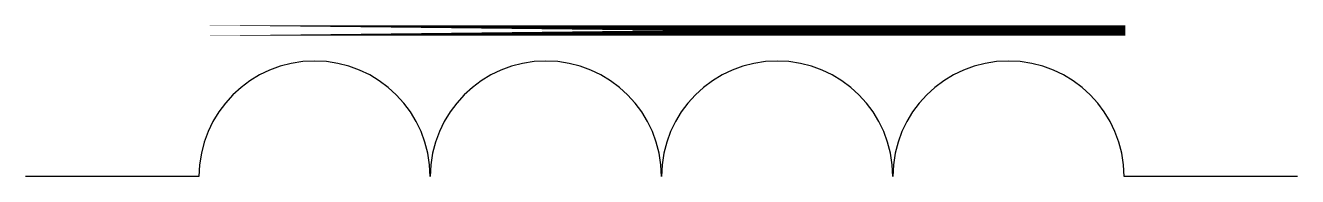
# Model space of a CAD drawing. Header units: millimetres. Extents: x 0 to 12.4, y 0 to 1.5.
import ezdxf

# ---------------------------------------------------------------- set-up
doc = ezdxf.new("R2010")
doc.units = ezdxf.units.MM
doc.layers.add('元件', color=4, linetype='Continuous')

msp = doc.modelspace()

# ---------------------------------------------------------------- linework, layer by layer
at = {"layer": '元件'}
for p, q in [((1.697, 0), (0, 0)), ((12.446, 0), (10.749, 0))]:
    msp.add_line(p, q, dxfattribs=at)
at = {"layer": '元件', "lineweight": 30, "const_width": 0.1}
msp.add_lwpolyline([(1.709, 1.43), (10.761, 1.43)], close=True, dxfattribs=at)
at = {"layer": '元件'}
for centre in [(2.829, 0), (5.092, 0), (7.355, 0), (9.618, 0)]:
    msp.add_arc(centre, 1.131, 0, 180, dxfattribs=at)

doc.saveas('drawing.dxf')
